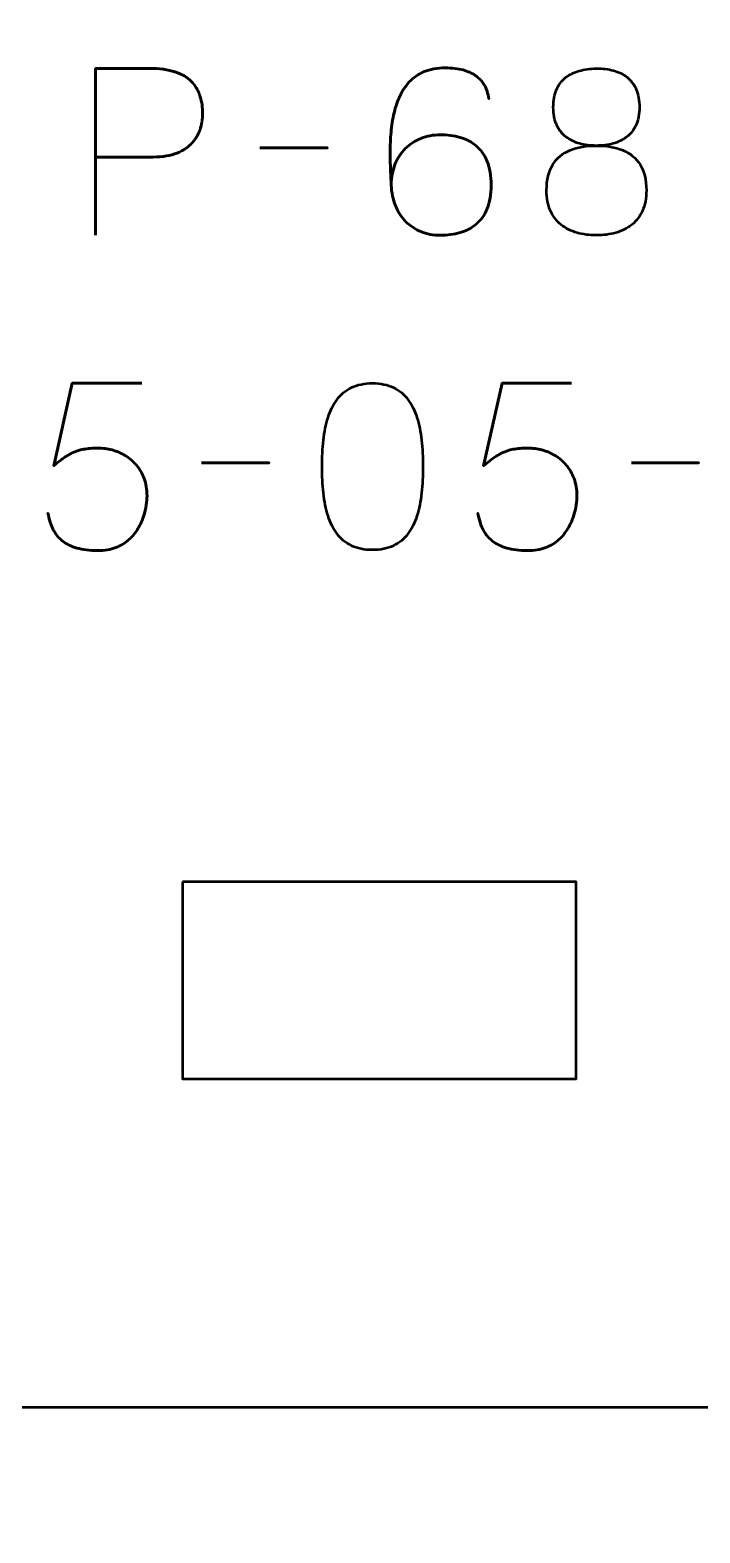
# Model space of a CAD drawing. Header units: centimetres. Extents: x -21 to 0, y -29.7 to 0.
# Drawn here: x -9.026 to -8.005, y -20.316 to -18.027 of the extents above; entities that cross this region are included whole.
import ezdxf

# ---------------------------------------------------------------- set-up
doc = ezdxf.new("R2010")
doc.units = ezdxf.units.CM
doc.header["$MEASUREMENT"] = 0
doc.layers.add('Layer 1', color=7, linetype='Continuous')

msp = doc.modelspace()

# ---------------------------------------------------------------- linework, layer by layer
at = {"layer": 'Layer 1', "color": 3, "lineweight": 53}
msp.add_ellipse((-5.49369, -15.47442), major_axis=(0, 3.25), ratio=1, dxfattribs=at)
at = {"layer": 'Layer 1', "color": 1, "lineweight": 53}
msp.add_open_spline([(-21.00003, -29.19995), (-21.00003, -29.19995), (-21.00003, -1.69992), (-21.00003, -1.69992), (-21.00003, -1.69992), (-21.00003, -1.61709), (-20.93286, -1.54992), (-20.85003, -1.54992), (-20.85003, -1.54992), (-20.7672, -1.54992), (-20.70003, -1.48275), (-20.70003, -1.39992), (-20.70003, -1.39992), (-20.70003, -1.31709), (-20.7672, -1.24992), (-20.85003, -1.24992), (-20.85003, -1.24992), (-20.93286, -1.24992), (-21.00003, -1.18275), (-21.00003, -1.09992), (-21.00003, -1.09992), (-21.00003, -1.09992), (-21.00003, -0.49992), (-21.00003, -0.49992), (-21.00003, -0.49992), (-21.00003, -0.22295), (-20.77694, 0.00004), (-20.49994, 0.00004), (-20.49994, 0.00004), (-20.49994, 0.00004), (-0.50008, 0.00004), (-0.50008, 0.00004), (-0.50008, 0.00004), (-0.22294, 0.00004), (0.00002, -0.22295), (0.00002, -0.49992), (0.00002, -0.49992), (0.00002, -0.49992), (0.00002, -29.19995), (0.00002, -29.19995), (0.00002, -29.19995), (0.00002, -29.47695), (-0.22294, -29.70004), (-0.50008, -29.70004), (-0.50008, -29.70004), (-0.50008, -29.70004), (-20.49994, -29.70004), (-20.49994, -29.70004), (-20.49994, -29.70004), (-20.77694, -29.70004), (-21.00003, -29.47695), (-21.00003, -29.19995)], degree=3, knots=[0, 0, 0, 0, 0.0769231, 0.0769231, 0.0769231, 0.0769231, 0.1538462, 0.1538462, 0.1538462, 0.1538462, 0.2307692, 0.2307692, 0.2307692, 0.2307692, 0.3076923, 0.3076923, 0.3076923, 0.3076923, 0.3846154, 0.3846154, 0.3846154, 0.3846154, 0.4615385, 0.4615385, 0.4615385, 0.4615385, 0.5384615, 0.5384615, 0.5384615, 0.5384615, 0.6153846, 0.6153846, 0.6153846, 0.6153846, 0.6923077, 0.6923077, 0.6923077, 0.6923077, 0.7692308, 0.7692308, 0.7692308, 0.7692308, 0.8461538, 0.8461538, 0.8461538, 0.8461538, 0.9230769, 0.9230769, 0.9230769, 0.9230769, 1, 1, 1, 1], dxfattribs=at)
at = {"layer": 'Layer 1', "color": 3, "lineweight": 53}
msp.add_open_spline([(-9.64363, -10.82436), (-9.64363, -10.82436), (-1.34373, -10.82436), (-1.34373, -10.82436), (-1.34373, -10.82436), (-1.06673, -10.82436), (-0.84363, -11.04746), (-0.84363, -11.32446), (-0.84363, -11.32446), (-0.84363, -11.32446), (-0.84363, -19.62436), (-0.84363, -19.62436), (-0.84363, -19.62436), (-0.84363, -19.90136), (-1.06673, -20.12446), (-1.34373, -20.12446), (-1.34373, -20.12446), (-1.34373, -20.12446), (-9.64363, -20.12446), (-9.64363, -20.12446), (-9.64363, -20.12446), (-9.92063, -20.12446), (-10.14373, -19.90136), (-10.14373, -19.62436), (-10.14373, -19.62436), (-10.14373, -19.62436), (-10.14373, -11.32446), (-10.14373, -11.32446), (-10.14373, -11.32446), (-10.14373, -11.04746), (-9.92063, -10.82436), (-9.64363, -10.82436)], degree=3, knots=[0, 0, 0, 0, 0.125, 0.125, 0.125, 0.125, 0.25, 0.25, 0.25, 0.25, 0.375, 0.375, 0.375, 0.375, 0.5, 0.5, 0.5, 0.5, 0.625, 0.625, 0.625, 0.625, 0.75, 0.75, 0.75, 0.75, 0.875, 0.875, 0.875, 0.875, 1, 1, 1, 1], dxfattribs=at)
at = {"layer": 'Layer 1', "color": 5, "lineweight": 53}
for points, knots in [([(-8.92585, -18.33918), (-8.92585, -18.33918), (-8.92585, -18.08483), (-8.92585, -18.08483), (-8.92585, -18.08483), (-8.92585, -18.08483), (-8.84471, -18.08483), (-8.84471, -18.08483), (-8.84471, -18.08483), (-8.82848, -18.08488), (-8.81514, -18.08671), (-8.80461, -18.09023), (-8.80461, -18.09023), (-8.79414, -18.0937), (-8.78591, -18.09853), (-8.77997, -18.10464), (-8.77997, -18.10464), (-8.77404, -18.1107), (-8.7698, -18.11763), (-8.76722, -18.12545), (-8.76722, -18.12545), (-8.76469, -18.13327), (-8.76322, -18.14145), (-8.76287, -18.15009), (-8.76287, -18.15009), (-8.76245, -18.15873), (-8.76345, -18.1672), (-8.7658, -18.17543), (-8.7658, -18.17543), (-8.76822, -18.18366), (-8.77227, -18.19113), (-8.77809, -18.19783), (-8.77809, -18.19783), (-8.78386, -18.20454), (-8.79168, -18.20989), (-8.80149, -18.21383), (-8.80149, -18.21383), (-8.81131, -18.21782), (-8.82348, -18.21982), (-8.83801, -18.21994), (-8.83801, -18.21994), (-8.83801, -18.21994), (-8.92585, -18.21994), (-8.92585, -18.21994), (-8.92585, -18.21994), (-8.92585, -18.21994), (-8.83801, -18.21994), (-8.83801, -18.21994), (-8.83801, -18.21994), (-8.82378, -18.21982), (-8.81173, -18.21782), (-8.80196, -18.21383), (-8.80196, -18.21383), (-8.79215, -18.20989), (-8.78433, -18.20454), (-8.77845, -18.19783), (-8.77845, -18.19783), (-8.77263, -18.19113), (-8.76845, -18.18366), (-8.76598, -18.17543), (-8.76598, -18.17543), (-8.76351, -18.1672), (-8.76245, -18.15873), (-8.76287, -18.15009), (-8.76287, -18.15009), (-8.76322, -18.14145), (-8.76469, -18.13327), (-8.76733, -18.12545), (-8.76733, -18.12545), (-8.76992, -18.11763), (-8.77427, -18.1107), (-8.78021, -18.10464), (-8.78021, -18.10464), (-8.78621, -18.09853), (-8.79444, -18.0937), (-8.8049, -18.09023), (-8.8049, -18.09023), (-8.81543, -18.08671), (-8.82866, -18.08488), (-8.84471, -18.08483), (-8.84471, -18.08483), (-8.84471, -18.08483), (-8.92585, -18.08483), (-8.92585, -18.08483), (-8.92585, -18.08483), (-8.92585, -18.08483), (-8.92585, -18.33918), (-8.92585, -18.33918)], [0, 0, 0, 0, 0.0454545, 0.0454545, 0.0454545, 0.0454545, 0.0909091, 0.0909091, 0.0909091, 0.0909091, 0.1363636, 0.1363636, 0.1363636, 0.1363636, 0.1818182, 0.1818182, 0.1818182, 0.1818182, 0.2272727, 0.2272727, 0.2272727, 0.2272727, 0.2727273, 0.2727273, 0.2727273, 0.2727273, 0.3181818, 0.3181818, 0.3181818, 0.3181818, 0.3636364, 0.3636364, 0.3636364, 0.3636364, 0.4090909, 0.4090909, 0.4090909, 0.4090909, 0.4545455, 0.4545455, 0.4545455, 0.4545455, 0.5, 0.5, 0.5, 0.5, 0.5454545, 0.5454545, 0.5454545, 0.5454545, 0.5909091, 0.5909091, 0.5909091, 0.5909091, 0.6363636, 0.6363636, 0.6363636, 0.6363636, 0.6818182, 0.6818182, 0.6818182, 0.6818182, 0.7272727, 0.7272727, 0.7272727, 0.7272727, 0.7727273, 0.7727273, 0.7727273, 0.7727273, 0.8181818, 0.8181818, 0.8181818, 0.8181818, 0.8636364, 0.8636364, 0.8636364, 0.8636364, 0.9090909, 0.9090909, 0.9090909, 0.9090909, 0.9545455, 0.9545455, 0.9545455, 0.9545455, 1, 1, 1, 1]), ([(-8.47535, -18.26263), (-8.47529, -18.2511), (-8.47341, -18.2407), (-8.46965, -18.23129), (-8.46965, -18.23129), (-8.46594, -18.22194), (-8.46071, -18.21388), (-8.45395, -18.20712), (-8.45395, -18.20712), (-8.44724, -18.20042), (-8.43931, -18.19525), (-8.43025, -18.1916), (-8.43025, -18.1916), (-8.4212, -18.18795), (-8.41126, -18.18613), (-8.40056, -18.18607), (-8.40056, -18.18607), (-8.3898, -18.18601), (-8.37975, -18.18737), (-8.3704, -18.19007), (-8.3704, -18.19007), (-8.36105, -18.19272), (-8.35288, -18.19707), (-8.34576, -18.20307), (-8.34576, -18.20307), (-8.33865, -18.209), (-8.33306, -18.21688), (-8.32906, -18.2267), (-8.32906, -18.2267), (-8.32506, -18.23652), (-8.32301, -18.24846), (-8.32295, -18.26263), (-8.32295, -18.26263), (-8.32301, -18.2768), (-8.32506, -18.28873), (-8.32906, -18.29855), (-8.32906, -18.29855), (-8.33306, -18.30837), (-8.33865, -18.31625), (-8.34576, -18.32219), (-8.34576, -18.32219), (-8.35288, -18.32819), (-8.36105, -18.33254), (-8.3704, -18.33518), (-8.3704, -18.33518), (-8.37975, -18.33789), (-8.3898, -18.33924), (-8.40056, -18.33918), (-8.40056, -18.33918), (-8.41126, -18.33912), (-8.42108, -18.3373), (-8.43008, -18.33365), (-8.43008, -18.33365), (-8.43901, -18.33001), (-8.44677, -18.32483), (-8.45342, -18.31807), (-8.45342, -18.31807), (-8.46006, -18.31137), (-8.46529, -18.30331), (-8.46906, -18.29391), (-8.46906, -18.29391), (-8.47288, -18.28456), (-8.47494, -18.27415), (-8.47535, -18.26263), (-8.47535, -18.26263), (-8.47558, -18.25681), (-8.47588, -18.24987), (-8.47629, -18.24181), (-8.47629, -18.24181), (-8.4767, -18.2337), (-8.47694, -18.22488), (-8.477, -18.21541), (-8.477, -18.21541), (-8.47705, -18.20589), (-8.47676, -18.19607), (-8.476, -18.18601), (-8.476, -18.18601), (-8.47529, -18.1759), (-8.47388, -18.16597), (-8.47182, -18.15615), (-8.47182, -18.15615), (-8.46976, -18.14639), (-8.46682, -18.13715), (-8.46294, -18.12851), (-8.46294, -18.12851), (-8.45906, -18.11987), (-8.45406, -18.11222), (-8.44789, -18.10558), (-8.44789, -18.10558), (-8.44166, -18.09894), (-8.43407, -18.0937), (-8.42508, -18.08988), (-8.42508, -18.08988), (-8.41608, -18.08612), (-8.40544, -18.08418), (-8.39315, -18.08412), (-8.39315, -18.08412), (-8.38245, -18.08418), (-8.3734, -18.08524), (-8.36587, -18.0873), (-8.36587, -18.0873), (-8.35834, -18.08935), (-8.35217, -18.09212), (-8.34723, -18.09553), (-8.34723, -18.09553), (-8.34235, -18.099), (-8.33847, -18.10276), (-8.33565, -18.10693), (-8.33565, -18.10693), (-8.33283, -18.11105), (-8.33071, -18.11522), (-8.32942, -18.1194), (-8.32942, -18.1194), (-8.32806, -18.12357), (-8.32718, -18.12745), (-8.32683, -18.13104), (-8.32683, -18.13104), (-8.32718, -18.12745), (-8.32806, -18.12357), (-8.32942, -18.1194), (-8.32942, -18.1194), (-8.33071, -18.11522), (-8.33283, -18.11105), (-8.33565, -18.10693), (-8.33565, -18.10693), (-8.33847, -18.10276), (-8.34235, -18.099), (-8.34723, -18.09553), (-8.34723, -18.09553), (-8.35217, -18.09212), (-8.35834, -18.08935), (-8.36587, -18.0873), (-8.36587, -18.0873), (-8.3734, -18.08524), (-8.38245, -18.08418), (-8.39315, -18.08412), (-8.39315, -18.08412), (-8.40544, -18.08418), (-8.41608, -18.08612), (-8.42508, -18.08988), (-8.42508, -18.08988), (-8.43407, -18.0937), (-8.44166, -18.09894), (-8.44789, -18.10558), (-8.44789, -18.10558), (-8.45406, -18.11222), (-8.45906, -18.11987), (-8.46294, -18.12851), (-8.46294, -18.12851), (-8.46682, -18.13715), (-8.46976, -18.14639), (-8.47182, -18.15615), (-8.47182, -18.15615), (-8.47388, -18.16597), (-8.47529, -18.1759), (-8.476, -18.18601), (-8.476, -18.18601), (-8.47676, -18.19607), (-8.47705, -18.20589), (-8.477, -18.21541), (-8.477, -18.21541), (-8.47694, -18.22488), (-8.4767, -18.2337), (-8.47629, -18.24181), (-8.47629, -18.24181), (-8.47588, -18.24987), (-8.47558, -18.25681), (-8.47535, -18.26263), (-8.47535, -18.26263), (-8.47494, -18.27415), (-8.47288, -18.28456), (-8.46906, -18.29391), (-8.46906, -18.29391), (-8.46529, -18.30331), (-8.46006, -18.31137), (-8.45342, -18.31807), (-8.45342, -18.31807), (-8.44677, -18.32483), (-8.43901, -18.33001), (-8.43008, -18.33365), (-8.43008, -18.33365), (-8.42108, -18.3373), (-8.41126, -18.33912), (-8.40056, -18.33918), (-8.40056, -18.33918), (-8.3898, -18.33924), (-8.37975, -18.33789), (-8.3704, -18.33518), (-8.3704, -18.33518), (-8.36105, -18.33254), (-8.35288, -18.32819), (-8.34576, -18.32219), (-8.34576, -18.32219), (-8.33865, -18.31625), (-8.33306, -18.30837), (-8.32906, -18.29855), (-8.32906, -18.29855), (-8.32506, -18.28873), (-8.32301, -18.2768), (-8.32295, -18.26263), (-8.32295, -18.26263), (-8.32301, -18.24846), (-8.32506, -18.23652), (-8.32906, -18.2267), (-8.32906, -18.2267), (-8.33306, -18.21688), (-8.33865, -18.209), (-8.34576, -18.20307), (-8.34576, -18.20307), (-8.35288, -18.19707), (-8.36105, -18.19272), (-8.3704, -18.19007), (-8.3704, -18.19007), (-8.37975, -18.18737), (-8.3898, -18.18601), (-8.40056, -18.18607), (-8.40056, -18.18607), (-8.41126, -18.18613), (-8.4212, -18.18795), (-8.43025, -18.1916), (-8.43025, -18.1916), (-8.43931, -18.19525), (-8.44724, -18.20042), (-8.45395, -18.20712), (-8.45395, -18.20712), (-8.46071, -18.21388), (-8.46594, -18.22194), (-8.46965, -18.23129), (-8.46965, -18.23129), (-8.47341, -18.2407), (-8.47529, -18.2511), (-8.47535, -18.26263)], [0, 0, 0, 0, 0.0172414, 0.0172414, 0.0172414, 0.0172414, 0.0344828, 0.0344828, 0.0344828, 0.0344828, 0.0517241, 0.0517241, 0.0517241, 0.0517241, 0.0689655, 0.0689655, 0.0689655, 0.0689655, 0.0862069, 0.0862069, 0.0862069, 0.0862069, 0.1034483, 0.1034483, 0.1034483, 0.1034483, 0.1206897, 0.1206897, 0.1206897, 0.1206897, 0.137931, 0.137931, 0.137931, 0.137931, 0.1551724, 0.1551724, 0.1551724, 0.1551724, 0.1724138, 0.1724138, 0.1724138, 0.1724138, 0.1896552, 0.1896552, 0.1896552, 0.1896552, 0.2068966, 0.2068966, 0.2068966, 0.2068966, 0.2241379, 0.2241379, 0.2241379, 0.2241379, 0.2413793, 0.2413793, 0.2413793, 0.2413793, 0.2586207, 0.2586207, 0.2586207, 0.2586207, 0.2758621, 0.2758621, 0.2758621, 0.2758621, 0.2931034, 0.2931034, 0.2931034, 0.2931034, 0.3103448, 0.3103448, 0.3103448, 0.3103448, 0.3275862, 0.3275862, 0.3275862, 0.3275862, 0.3448276, 0.3448276, 0.3448276, 0.3448276, 0.362069, 0.362069, 0.362069, 0.362069, 0.3793103, 0.3793103, 0.3793103, 0.3793103, 0.3965517, 0.3965517, 0.3965517, 0.3965517, 0.4137931, 0.4137931, 0.4137931, 0.4137931, 0.4310345, 0.4310345, 0.4310345, 0.4310345, 0.4482759, 0.4482759, 0.4482759, 0.4482759, 0.4655172, 0.4655172, 0.4655172, 0.4655172, 0.4827586, 0.4827586, 0.4827586, 0.4827586, 0.5, 0.5, 0.5, 0.5, 0.5172414, 0.5172414, 0.5172414, 0.5172414, 0.5344828, 0.5344828, 0.5344828, 0.5344828, 0.5517241, 0.5517241, 0.5517241, 0.5517241, 0.5689655, 0.5689655, 0.5689655, 0.5689655, 0.5862069, 0.5862069, 0.5862069, 0.5862069, 0.6034483, 0.6034483, 0.6034483, 0.6034483, 0.6206897, 0.6206897, 0.6206897, 0.6206897, 0.637931, 0.637931, 0.637931, 0.637931, 0.6551724, 0.6551724, 0.6551724, 0.6551724, 0.6724138, 0.6724138, 0.6724138, 0.6724138, 0.6896552, 0.6896552, 0.6896552, 0.6896552, 0.7068966, 0.7068966, 0.7068966, 0.7068966, 0.7241379, 0.7241379, 0.7241379, 0.7241379, 0.7413793, 0.7413793, 0.7413793, 0.7413793, 0.7586207, 0.7586207, 0.7586207, 0.7586207, 0.7758621, 0.7758621, 0.7758621, 0.7758621, 0.7931034, 0.7931034, 0.7931034, 0.7931034, 0.8103448, 0.8103448, 0.8103448, 0.8103448, 0.8275862, 0.8275862, 0.8275862, 0.8275862, 0.8448276, 0.8448276, 0.8448276, 0.8448276, 0.862069, 0.862069, 0.862069, 0.862069, 0.8793103, 0.8793103, 0.8793103, 0.8793103, 0.8965517, 0.8965517, 0.8965517, 0.8965517, 0.9137931, 0.9137931, 0.9137931, 0.9137931, 0.9310345, 0.9310345, 0.9310345, 0.9310345, 0.9482759, 0.9482759, 0.9482759, 0.9482759, 0.9655172, 0.9655172, 0.9655172, 0.9655172, 0.9827586, 0.9827586, 0.9827586, 0.9827586, 1, 1, 1, 1]), ([(-8.16278, -18.20265), (-8.15373, -18.20265), (-8.14526, -18.2016), (-8.13732, -18.19948), (-8.13732, -18.19948), (-8.12944, -18.1973), (-8.12251, -18.19389), (-8.11645, -18.18925), (-8.11645, -18.18925), (-8.11045, -18.1846), (-8.10575, -18.17855), (-8.10234, -18.17108), (-8.10234, -18.17108), (-8.09893, -18.16367), (-8.09722, -18.15468), (-8.09716, -18.14409), (-8.09716, -18.14409), (-8.09722, -18.13351), (-8.09887, -18.12445), (-8.1021, -18.11693), (-8.1021, -18.11693), (-8.10534, -18.1094), (-8.10992, -18.10323), (-8.1158, -18.09847), (-8.1158, -18.09847), (-8.12168, -18.09376), (-8.12862, -18.09029), (-8.13662, -18.08812), (-8.13662, -18.08812), (-8.14456, -18.08594), (-8.15332, -18.085), (-8.16278, -18.08518), (-8.16278, -18.08518), (-8.17225, -18.0853), (-8.18101, -18.08653), (-8.18895, -18.08871), (-8.18895, -18.08871), (-8.19694, -18.09094), (-8.20388, -18.09435), (-8.20976, -18.099), (-8.20976, -18.099), (-8.21564, -18.10364), (-8.22023, -18.1097), (-8.22346, -18.1171), (-8.22346, -18.1171), (-8.22669, -18.12457), (-8.22834, -18.13351), (-8.2284, -18.14409), (-8.2284, -18.14409), (-8.22834, -18.15468), (-8.22664, -18.16367), (-8.22323, -18.17108), (-8.22323, -18.17108), (-8.21981, -18.17855), (-8.21511, -18.1846), (-8.20906, -18.18925), (-8.20906, -18.18925), (-8.20306, -18.19389), (-8.19612, -18.1973), (-8.18824, -18.19948), (-8.18824, -18.19948), (-8.1803, -18.2016), (-8.17184, -18.20265), (-8.16278, -18.20265)], [0, 0, 0, 0, 0.0625, 0.0625, 0.0625, 0.0625, 0.125, 0.125, 0.125, 0.125, 0.1875, 0.1875, 0.1875, 0.1875, 0.25, 0.25, 0.25, 0.25, 0.3125, 0.3125, 0.3125, 0.3125, 0.375, 0.375, 0.375, 0.375, 0.4375, 0.4375, 0.4375, 0.4375, 0.5, 0.5, 0.5, 0.5, 0.5625, 0.5625, 0.5625, 0.5625, 0.625, 0.625, 0.625, 0.625, 0.6875, 0.6875, 0.6875, 0.6875, 0.75, 0.75, 0.75, 0.75, 0.8125, 0.8125, 0.8125, 0.8125, 0.875, 0.875, 0.875, 0.875, 0.9375, 0.9375, 0.9375, 0.9375, 1, 1, 1, 1]), ([(-8.16278, -18.20265), (-8.15373, -18.20265), (-8.14526, -18.2016), (-8.13732, -18.19948), (-8.13732, -18.19948), (-8.12944, -18.1973), (-8.12251, -18.19389), (-8.11645, -18.18925), (-8.11645, -18.18925), (-8.11045, -18.1846), (-8.10575, -18.17855), (-8.10234, -18.17108), (-8.10234, -18.17108), (-8.09893, -18.16367), (-8.09722, -18.15468), (-8.09716, -18.14409), (-8.09716, -18.14409), (-8.09722, -18.13351), (-8.09887, -18.12445), (-8.1021, -18.11693), (-8.1021, -18.11693), (-8.10534, -18.1094), (-8.10992, -18.10323), (-8.1158, -18.09847), (-8.1158, -18.09847), (-8.12168, -18.09376), (-8.12862, -18.09029), (-8.13662, -18.08812), (-8.13662, -18.08812), (-8.14456, -18.08594), (-8.15332, -18.085), (-8.16278, -18.08518), (-8.16278, -18.08518), (-8.17225, -18.0853), (-8.18101, -18.08653), (-8.18895, -18.08871), (-8.18895, -18.08871), (-8.19694, -18.09094), (-8.20388, -18.09435), (-8.20976, -18.099), (-8.20976, -18.099), (-8.21564, -18.10364), (-8.22023, -18.1097), (-8.22346, -18.1171), (-8.22346, -18.1171), (-8.22669, -18.12457), (-8.22834, -18.13351), (-8.2284, -18.14409), (-8.2284, -18.14409), (-8.22834, -18.15468), (-8.22664, -18.16367), (-8.22323, -18.17108), (-8.22323, -18.17108), (-8.21981, -18.17855), (-8.21511, -18.1846), (-8.20906, -18.18925), (-8.20906, -18.18925), (-8.20306, -18.19389), (-8.19612, -18.1973), (-8.18824, -18.19948), (-8.18824, -18.19948), (-8.1803, -18.2016), (-8.17184, -18.20265), (-8.16278, -18.20265)], [0, 0, 0, 0, 0.0625, 0.0625, 0.0625, 0.0625, 0.125, 0.125, 0.125, 0.125, 0.1875, 0.1875, 0.1875, 0.1875, 0.25, 0.25, 0.25, 0.25, 0.3125, 0.3125, 0.3125, 0.3125, 0.375, 0.375, 0.375, 0.375, 0.4375, 0.4375, 0.4375, 0.4375, 0.5, 0.5, 0.5, 0.5, 0.5625, 0.5625, 0.5625, 0.5625, 0.625, 0.625, 0.625, 0.625, 0.6875, 0.6875, 0.6875, 0.6875, 0.75, 0.75, 0.75, 0.75, 0.8125, 0.8125, 0.8125, 0.8125, 0.875, 0.875, 0.875, 0.875, 0.9375, 0.9375, 0.9375, 0.9375, 1, 1, 1, 1]), ([(-8.16278, -18.33918), (-8.1522, -18.33918), (-8.14232, -18.33795), (-8.13315, -18.33536), (-8.13315, -18.33536), (-8.12398, -18.33277), (-8.11592, -18.32871), (-8.10892, -18.32319), (-8.10892, -18.32319), (-8.10199, -18.31772), (-8.09652, -18.31066), (-8.09258, -18.30196), (-8.09258, -18.30196), (-8.08864, -18.29332), (-8.08664, -18.28291), (-8.08658, -18.27074), (-8.08658, -18.27074), (-8.0867, -18.25457), (-8.08987, -18.24146), (-8.09617, -18.23146), (-8.09617, -18.23146), (-8.10246, -18.22141), (-8.11128, -18.21412), (-8.12262, -18.20947), (-8.12262, -18.20947), (-8.13403, -18.20489), (-8.14738, -18.2026), (-8.16278, -18.20265), (-8.16278, -18.20265), (-8.17813, -18.2026), (-8.19153, -18.20489), (-8.20282, -18.20947), (-8.20282, -18.20947), (-8.21417, -18.21412), (-8.22293, -18.22141), (-8.22916, -18.23146), (-8.22916, -18.23146), (-8.2354, -18.24146), (-8.23857, -18.25457), (-8.23863, -18.27074), (-8.23863, -18.27074), (-8.23857, -18.28291), (-8.23657, -18.29332), (-8.23263, -18.30196), (-8.23263, -18.30196), (-8.22869, -18.31066), (-8.22328, -18.31772), (-8.21629, -18.32319), (-8.21629, -18.32319), (-8.20935, -18.32871), (-8.20135, -18.33277), (-8.19218, -18.33536), (-8.19218, -18.33536), (-8.18307, -18.33795), (-8.17325, -18.33918), (-8.16278, -18.33918)], [0, 0, 0, 0, 0.0714286, 0.0714286, 0.0714286, 0.0714286, 0.1428571, 0.1428571, 0.1428571, 0.1428571, 0.2142857, 0.2142857, 0.2142857, 0.2142857, 0.2857143, 0.2857143, 0.2857143, 0.2857143, 0.3571429, 0.3571429, 0.3571429, 0.3571429, 0.4285714, 0.4285714, 0.4285714, 0.4285714, 0.5, 0.5, 0.5, 0.5, 0.5714286, 0.5714286, 0.5714286, 0.5714286, 0.6428571, 0.6428571, 0.6428571, 0.6428571, 0.7142857, 0.7142857, 0.7142857, 0.7142857, 0.7857143, 0.7857143, 0.7857143, 0.7857143, 0.8571429, 0.8571429, 0.8571429, 0.8571429, 0.9285714, 0.9285714, 0.9285714, 0.9285714, 1, 1, 1, 1]), ([(-8.16278, -18.33918), (-8.1522, -18.33918), (-8.14232, -18.33795), (-8.13315, -18.33536), (-8.13315, -18.33536), (-8.12398, -18.33277), (-8.11592, -18.32871), (-8.10892, -18.32319), (-8.10892, -18.32319), (-8.10199, -18.31772), (-8.09652, -18.31066), (-8.09258, -18.30196), (-8.09258, -18.30196), (-8.08864, -18.29332), (-8.08664, -18.28291), (-8.08658, -18.27074), (-8.08658, -18.27074), (-8.0867, -18.25457), (-8.08987, -18.24146), (-8.09617, -18.23146), (-8.09617, -18.23146), (-8.10246, -18.22141), (-8.11128, -18.21412), (-8.12262, -18.20947), (-8.12262, -18.20947), (-8.13403, -18.20489), (-8.14738, -18.2026), (-8.16278, -18.20265), (-8.16278, -18.20265), (-8.17813, -18.2026), (-8.19153, -18.20489), (-8.20282, -18.20947), (-8.20282, -18.20947), (-8.21417, -18.21412), (-8.22293, -18.22141), (-8.22916, -18.23146), (-8.22916, -18.23146), (-8.2354, -18.24146), (-8.23857, -18.25457), (-8.23863, -18.27074), (-8.23863, -18.27074), (-8.23857, -18.28291), (-8.23657, -18.29332), (-8.23263, -18.30196), (-8.23263, -18.30196), (-8.22869, -18.31066), (-8.22328, -18.31772), (-8.21629, -18.32319), (-8.21629, -18.32319), (-8.20935, -18.32871), (-8.20135, -18.33277), (-8.19218, -18.33536), (-8.19218, -18.33536), (-8.18307, -18.33795), (-8.17325, -18.33918), (-8.16278, -18.33918)], [0, 0, 0, 0, 0.0714286, 0.0714286, 0.0714286, 0.0714286, 0.1428571, 0.1428571, 0.1428571, 0.1428571, 0.2142857, 0.2142857, 0.2142857, 0.2142857, 0.2857143, 0.2857143, 0.2857143, 0.2857143, 0.3571429, 0.3571429, 0.3571429, 0.3571429, 0.4285714, 0.4285714, 0.4285714, 0.4285714, 0.5, 0.5, 0.5, 0.5, 0.5714286, 0.5714286, 0.5714286, 0.5714286, 0.6428571, 0.6428571, 0.6428571, 0.6428571, 0.7142857, 0.7142857, 0.7142857, 0.7142857, 0.7857143, 0.7857143, 0.7857143, 0.7857143, 0.8571429, 0.8571429, 0.8571429, 0.8571429, 0.9285714, 0.9285714, 0.9285714, 0.9285714, 1, 1, 1, 1]), ([(-8.67538, -18.20618), (-8.67538, -18.20618), (-8.57272, -18.20618), (-8.57272, -18.20618), (-8.57272, -18.20618), (-8.57272, -18.20618), (-8.67538, -18.20618), (-8.67538, -18.20618)], [0, 0, 0, 0, 0.5, 0.5, 0.5, 0.5, 1, 1, 1, 1]), ([(-8.85565, -18.56425), (-8.85565, -18.56425), (-8.96149, -18.56425), (-8.96149, -18.56425), (-8.96149, -18.56425), (-8.96149, -18.56425), (-8.98971, -18.69054), (-8.98971, -18.69054), (-8.98971, -18.69054), (-8.98477, -18.68631), (-8.98007, -18.68249), (-8.97554, -18.67913), (-8.97554, -18.67913), (-8.97107, -18.67578), (-8.96637, -18.67296), (-8.96137, -18.67061), (-8.96137, -18.67061), (-8.95643, -18.66826), (-8.95079, -18.66649), (-8.94444, -18.66526), (-8.94444, -18.66526), (-8.93815, -18.66402), (-8.93062, -18.66338), (-8.92198, -18.66338), (-8.92198, -18.66338), (-8.91492, -18.66338), (-8.90787, -18.66432), (-8.90081, -18.66626), (-8.90081, -18.66626), (-8.89375, -18.66814), (-8.88705, -18.67102), (-8.8807, -18.67484), (-8.8807, -18.67484), (-8.87429, -18.67872), (-8.86865, -18.68354), (-8.86371, -18.68936), (-8.86371, -18.68936), (-8.85871, -18.69519), (-8.85477, -18.70201), (-8.85195, -18.70983), (-8.85195, -18.70983), (-8.84907, -18.71765), (-8.8476, -18.72652), (-8.84754, -18.7364), (-8.84754, -18.7364), (-8.84748, -18.74005), (-8.84789, -18.74463), (-8.84872, -18.75004), (-8.84872, -18.75004), (-8.84948, -18.75545), (-8.85089, -18.76133), (-8.85289, -18.76756), (-8.85289, -18.76756), (-8.85489, -18.7738), (-8.85771, -18.77997), (-8.8613, -18.78609), (-8.8613, -18.78609), (-8.86488, -18.7922), (-8.86947, -18.79779), (-8.875, -18.80284), (-8.875, -18.80284), (-8.88052, -18.8079), (-8.88723, -18.81196), (-8.89505, -18.81501), (-8.89505, -18.81501), (-8.90293, -18.81801), (-8.91216, -18.8196), (-8.92268, -18.81966), (-8.92268, -18.81966), (-8.93526, -18.8196), (-8.94585, -18.81825), (-8.95443, -18.81572), (-8.95443, -18.81572), (-8.96302, -18.81313), (-8.97001, -18.80978), (-8.97542, -18.80555), (-8.97542, -18.80555), (-8.98089, -18.80131), (-8.98512, -18.79667), (-8.98818, -18.79161), (-8.98818, -18.79161), (-8.99124, -18.78656), (-8.99353, -18.7815), (-8.99506, -18.77644), (-8.99506, -18.77644), (-8.99659, -18.77139), (-8.99777, -18.76674), (-8.99853, -18.76251), (-8.99853, -18.76251), (-8.99777, -18.76674), (-8.99659, -18.77139), (-8.99506, -18.77644), (-8.99506, -18.77644), (-8.99353, -18.7815), (-8.99124, -18.78656), (-8.98818, -18.79161), (-8.98818, -18.79161), (-8.98512, -18.79667), (-8.98089, -18.80131), (-8.97542, -18.80555), (-8.97542, -18.80555), (-8.97001, -18.80978), (-8.96302, -18.81313), (-8.95443, -18.81572), (-8.95443, -18.81572), (-8.94585, -18.81825), (-8.93526, -18.8196), (-8.92268, -18.81966), (-8.92268, -18.81966), (-8.91216, -18.8196), (-8.90293, -18.81801), (-8.89505, -18.81501), (-8.89505, -18.81501), (-8.88723, -18.81196), (-8.88052, -18.8079), (-8.875, -18.80284), (-8.875, -18.80284), (-8.86947, -18.79779), (-8.86488, -18.7922), (-8.8613, -18.78609), (-8.8613, -18.78609), (-8.85771, -18.77997), (-8.85489, -18.7738), (-8.85289, -18.76756), (-8.85289, -18.76756), (-8.85089, -18.76133), (-8.84948, -18.75545), (-8.84872, -18.75004), (-8.84872, -18.75004), (-8.84789, -18.74463), (-8.84748, -18.74005), (-8.84754, -18.7364), (-8.84754, -18.7364), (-8.8476, -18.72652), (-8.84907, -18.71765), (-8.85195, -18.70983), (-8.85195, -18.70983), (-8.85477, -18.70201), (-8.85871, -18.69519), (-8.86371, -18.68936), (-8.86371, -18.68936), (-8.86865, -18.68354), (-8.87429, -18.67872), (-8.8807, -18.67484), (-8.8807, -18.67484), (-8.88705, -18.67102), (-8.89375, -18.66814), (-8.90081, -18.66626), (-8.90081, -18.66626), (-8.90787, -18.66432), (-8.91492, -18.66338), (-8.92198, -18.66338), (-8.92198, -18.66338), (-8.93062, -18.66338), (-8.93815, -18.66402), (-8.94444, -18.66526), (-8.94444, -18.66526), (-8.95079, -18.66649), (-8.95643, -18.66826), (-8.96137, -18.67061), (-8.96137, -18.67061), (-8.96637, -18.67296), (-8.97107, -18.67578), (-8.97554, -18.67913), (-8.97554, -18.67913), (-8.98007, -18.68249), (-8.98477, -18.68631), (-8.98971, -18.69054), (-8.98971, -18.69054), (-8.98971, -18.69054), (-8.96149, -18.56425), (-8.96149, -18.56425), (-8.96149, -18.56425), (-8.96149, -18.56425), (-8.85565, -18.56425), (-8.85565, -18.56425)], [0, 0, 0, 0, 0.0227273, 0.0227273, 0.0227273, 0.0227273, 0.0454545, 0.0454545, 0.0454545, 0.0454545, 0.0681818, 0.0681818, 0.0681818, 0.0681818, 0.0909091, 0.0909091, 0.0909091, 0.0909091, 0.1136364, 0.1136364, 0.1136364, 0.1136364, 0.1363636, 0.1363636, 0.1363636, 0.1363636, 0.1590909, 0.1590909, 0.1590909, 0.1590909, 0.1818182, 0.1818182, 0.1818182, 0.1818182, 0.2045455, 0.2045455, 0.2045455, 0.2045455, 0.2272727, 0.2272727, 0.2272727, 0.2272727, 0.25, 0.25, 0.25, 0.25, 0.2727273, 0.2727273, 0.2727273, 0.2727273, 0.2954545, 0.2954545, 0.2954545, 0.2954545, 0.3181818, 0.3181818, 0.3181818, 0.3181818, 0.3409091, 0.3409091, 0.3409091, 0.3409091, 0.3636364, 0.3636364, 0.3636364, 0.3636364, 0.3863636, 0.3863636, 0.3863636, 0.3863636, 0.4090909, 0.4090909, 0.4090909, 0.4090909, 0.4318182, 0.4318182, 0.4318182, 0.4318182, 0.4545455, 0.4545455, 0.4545455, 0.4545455, 0.4772727, 0.4772727, 0.4772727, 0.4772727, 0.5, 0.5, 0.5, 0.5, 0.5227273, 0.5227273, 0.5227273, 0.5227273, 0.5454545, 0.5454545, 0.5454545, 0.5454545, 0.5681818, 0.5681818, 0.5681818, 0.5681818, 0.5909091, 0.5909091, 0.5909091, 0.5909091, 0.6136364, 0.6136364, 0.6136364, 0.6136364, 0.6363636, 0.6363636, 0.6363636, 0.6363636, 0.6590909, 0.6590909, 0.6590909, 0.6590909, 0.6818182, 0.6818182, 0.6818182, 0.6818182, 0.7045455, 0.7045455, 0.7045455, 0.7045455, 0.7272727, 0.7272727, 0.7272727, 0.7272727, 0.75, 0.75, 0.75, 0.75, 0.7727273, 0.7727273, 0.7727273, 0.7727273, 0.7954545, 0.7954545, 0.7954545, 0.7954545, 0.8181818, 0.8181818, 0.8181818, 0.8181818, 0.8409091, 0.8409091, 0.8409091, 0.8409091, 0.8636364, 0.8636364, 0.8636364, 0.8636364, 0.8863636, 0.8863636, 0.8863636, 0.8863636, 0.9090909, 0.9090909, 0.9090909, 0.9090909, 0.9318182, 0.9318182, 0.9318182, 0.9318182, 0.9545455, 0.9545455, 0.9545455, 0.9545455, 0.9772727, 0.9772727, 0.9772727, 0.9772727, 1, 1, 1, 1]), ([(-8.50392, -18.8186), (-8.49158, -18.81854), (-8.48093, -18.81637), (-8.47206, -18.81213), (-8.47206, -18.81213), (-8.46324, -18.8079), (-8.45589, -18.80184), (-8.45001, -18.79414), (-8.45001, -18.79414), (-8.44419, -18.78638), (-8.4396, -18.77721), (-8.43619, -18.76662), (-8.43619, -18.76662), (-8.43284, -18.75604), (-8.43043, -18.74446), (-8.42908, -18.73176), (-8.42908, -18.73176), (-8.42766, -18.71906), (-8.42696, -18.70571), (-8.42702, -18.6916), (-8.42702, -18.6916), (-8.42696, -18.67755), (-8.42766, -18.6642), (-8.42908, -18.65156), (-8.42908, -18.65156), (-8.43043, -18.63892), (-8.43284, -18.62728), (-8.43619, -18.61669), (-8.43619, -18.61669), (-8.4396, -18.60617), (-8.44419, -18.597), (-8.45001, -18.58918), (-8.45001, -18.58918), (-8.45589, -18.58141), (-8.46324, -18.57536), (-8.47206, -18.57112), (-8.47206, -18.57112), (-8.48093, -18.56683), (-8.49158, -18.56466), (-8.50392, -18.5646), (-8.50392, -18.5646), (-8.51627, -18.56466), (-8.52691, -18.56683), (-8.53579, -18.57112), (-8.53579, -18.57112), (-8.54461, -18.57536), (-8.55196, -18.58141), (-8.55784, -18.58918), (-8.55784, -18.58918), (-8.56366, -18.597), (-8.56825, -18.60617), (-8.57166, -18.61669), (-8.57166, -18.61669), (-8.57501, -18.62728), (-8.57742, -18.63892), (-8.57877, -18.65156), (-8.57877, -18.65156), (-8.58018, -18.6642), (-8.58089, -18.67755), (-8.58083, -18.6916), (-8.58083, -18.6916), (-8.58089, -18.70571), (-8.58018, -18.71906), (-8.57877, -18.73176), (-8.57877, -18.73176), (-8.57742, -18.74446), (-8.57501, -18.75604), (-8.57166, -18.76662), (-8.57166, -18.76662), (-8.56825, -18.77721), (-8.56366, -18.78638), (-8.55784, -18.79414), (-8.55784, -18.79414), (-8.55196, -18.80184), (-8.54461, -18.8079), (-8.53579, -18.81213), (-8.53579, -18.81213), (-8.52691, -18.81637), (-8.51627, -18.81854), (-8.50392, -18.8186)], [0, 0, 0, 0, 0.05, 0.05, 0.05, 0.05, 0.1, 0.1, 0.1, 0.1, 0.15, 0.15, 0.15, 0.15, 0.2, 0.2, 0.2, 0.2, 0.25, 0.25, 0.25, 0.25, 0.3, 0.3, 0.3, 0.3, 0.35, 0.35, 0.35, 0.35, 0.4, 0.4, 0.4, 0.4, 0.45, 0.45, 0.45, 0.45, 0.5, 0.5, 0.5, 0.5, 0.55, 0.55, 0.55, 0.55, 0.6, 0.6, 0.6, 0.6, 0.65, 0.65, 0.65, 0.65, 0.7, 0.7, 0.7, 0.7, 0.75, 0.75, 0.75, 0.75, 0.8, 0.8, 0.8, 0.8, 0.85, 0.85, 0.85, 0.85, 0.9, 0.9, 0.9, 0.9, 0.95, 0.95, 0.95, 0.95, 1, 1, 1, 1]), ([(-8.50392, -18.8186), (-8.49158, -18.81854), (-8.48093, -18.81637), (-8.47206, -18.81213), (-8.47206, -18.81213), (-8.46324, -18.8079), (-8.45589, -18.80184), (-8.45001, -18.79414), (-8.45001, -18.79414), (-8.44419, -18.78638), (-8.4396, -18.77721), (-8.43619, -18.76662), (-8.43619, -18.76662), (-8.43284, -18.75604), (-8.43043, -18.74446), (-8.42908, -18.73176), (-8.42908, -18.73176), (-8.42766, -18.71906), (-8.42696, -18.70571), (-8.42702, -18.6916), (-8.42702, -18.6916), (-8.42696, -18.67755), (-8.42766, -18.6642), (-8.42908, -18.65156), (-8.42908, -18.65156), (-8.43043, -18.63892), (-8.43284, -18.62728), (-8.43619, -18.61669), (-8.43619, -18.61669), (-8.4396, -18.60617), (-8.44419, -18.597), (-8.45001, -18.58918), (-8.45001, -18.58918), (-8.45589, -18.58141), (-8.46324, -18.57536), (-8.47206, -18.57112), (-8.47206, -18.57112), (-8.48093, -18.56683), (-8.49158, -18.56466), (-8.50392, -18.5646), (-8.50392, -18.5646), (-8.51627, -18.56466), (-8.52691, -18.56683), (-8.53579, -18.57112), (-8.53579, -18.57112), (-8.54461, -18.57536), (-8.55196, -18.58141), (-8.55784, -18.58918), (-8.55784, -18.58918), (-8.56366, -18.597), (-8.56825, -18.60617), (-8.57166, -18.61669), (-8.57166, -18.61669), (-8.57501, -18.62728), (-8.57742, -18.63892), (-8.57877, -18.65156), (-8.57877, -18.65156), (-8.58018, -18.6642), (-8.58089, -18.67755), (-8.58083, -18.6916), (-8.58083, -18.6916), (-8.58089, -18.70571), (-8.58018, -18.71906), (-8.57877, -18.73176), (-8.57877, -18.73176), (-8.57742, -18.74446), (-8.57501, -18.75604), (-8.57166, -18.76662), (-8.57166, -18.76662), (-8.56825, -18.77721), (-8.56366, -18.78638), (-8.55784, -18.79414), (-8.55784, -18.79414), (-8.55196, -18.80184), (-8.54461, -18.8079), (-8.53579, -18.81213), (-8.53579, -18.81213), (-8.52691, -18.81637), (-8.51627, -18.81854), (-8.50392, -18.8186)], [0, 0, 0, 0, 0.05, 0.05, 0.05, 0.05, 0.1, 0.1, 0.1, 0.1, 0.15, 0.15, 0.15, 0.15, 0.2, 0.2, 0.2, 0.2, 0.25, 0.25, 0.25, 0.25, 0.3, 0.3, 0.3, 0.3, 0.35, 0.35, 0.35, 0.35, 0.4, 0.4, 0.4, 0.4, 0.45, 0.45, 0.45, 0.45, 0.5, 0.5, 0.5, 0.5, 0.55, 0.55, 0.55, 0.55, 0.6, 0.6, 0.6, 0.6, 0.65, 0.65, 0.65, 0.65, 0.7, 0.7, 0.7, 0.7, 0.75, 0.75, 0.75, 0.75, 0.8, 0.8, 0.8, 0.8, 0.85, 0.85, 0.85, 0.85, 0.9, 0.9, 0.9, 0.9, 0.95, 0.95, 0.95, 0.95, 1, 1, 1, 1]), ([(-8.20053, -18.56425), (-8.20053, -18.56425), (-8.30637, -18.56425), (-8.30637, -18.56425), (-8.30637, -18.56425), (-8.30637, -18.56425), (-8.33459, -18.69054), (-8.33459, -18.69054), (-8.33459, -18.69054), (-8.32965, -18.68631), (-8.32495, -18.68249), (-8.32042, -18.67913), (-8.32042, -18.67913), (-8.31595, -18.67578), (-8.31125, -18.67296), (-8.30625, -18.67061), (-8.30625, -18.67061), (-8.30131, -18.66826), (-8.29567, -18.66649), (-8.28932, -18.66526), (-8.28932, -18.66526), (-8.28303, -18.66402), (-8.2755, -18.66338), (-8.26686, -18.66338), (-8.26686, -18.66338), (-8.2598, -18.66338), (-8.25275, -18.66432), (-8.24569, -18.66626), (-8.24569, -18.66626), (-8.23863, -18.66814), (-8.23193, -18.67102), (-8.22558, -18.67484), (-8.22558, -18.67484), (-8.21917, -18.67872), (-8.21353, -18.68354), (-8.20859, -18.68936), (-8.20859, -18.68936), (-8.20359, -18.69519), (-8.19965, -18.70201), (-8.19683, -18.70983), (-8.19683, -18.70983), (-8.19395, -18.71765), (-8.19248, -18.72652), (-8.19242, -18.7364), (-8.19242, -18.7364), (-8.19236, -18.74005), (-8.19277, -18.74463), (-8.1936, -18.75004), (-8.1936, -18.75004), (-8.19436, -18.75545), (-8.19577, -18.76133), (-8.19777, -18.76756), (-8.19777, -18.76756), (-8.19977, -18.7738), (-8.20259, -18.77997), (-8.20618, -18.78609), (-8.20618, -18.78609), (-8.20976, -18.7922), (-8.21435, -18.79779), (-8.21988, -18.80284), (-8.21988, -18.80284), (-8.2254, -18.8079), (-8.23211, -18.81196), (-8.23993, -18.81501), (-8.23993, -18.81501), (-8.24781, -18.81801), (-8.25704, -18.8196), (-8.26756, -18.81966), (-8.26756, -18.81966), (-8.28014, -18.8196), (-8.29073, -18.81825), (-8.29931, -18.81572), (-8.29931, -18.81572), (-8.3079, -18.81313), (-8.31489, -18.80978), (-8.3203, -18.80555), (-8.3203, -18.80555), (-8.32577, -18.80131), (-8.33, -18.79667), (-8.33306, -18.79161), (-8.33306, -18.79161), (-8.33612, -18.78656), (-8.33841, -18.7815), (-8.33994, -18.77644), (-8.33994, -18.77644), (-8.34147, -18.77139), (-8.34265, -18.76674), (-8.34341, -18.76251), (-8.34341, -18.76251), (-8.34265, -18.76674), (-8.34147, -18.77139), (-8.33994, -18.77644), (-8.33994, -18.77644), (-8.33841, -18.7815), (-8.33612, -18.78656), (-8.33306, -18.79161), (-8.33306, -18.79161), (-8.33, -18.79667), (-8.32577, -18.80131), (-8.3203, -18.80555), (-8.3203, -18.80555), (-8.31489, -18.80978), (-8.3079, -18.81313), (-8.29931, -18.81572), (-8.29931, -18.81572), (-8.29073, -18.81825), (-8.28014, -18.8196), (-8.26756, -18.81966), (-8.26756, -18.81966), (-8.25704, -18.8196), (-8.24781, -18.81801), (-8.23993, -18.81501), (-8.23993, -18.81501), (-8.23211, -18.81196), (-8.2254, -18.8079), (-8.21988, -18.80284), (-8.21988, -18.80284), (-8.21435, -18.79779), (-8.20976, -18.7922), (-8.20618, -18.78609), (-8.20618, -18.78609), (-8.20259, -18.77997), (-8.19977, -18.7738), (-8.19777, -18.76756), (-8.19777, -18.76756), (-8.19577, -18.76133), (-8.19436, -18.75545), (-8.1936, -18.75004), (-8.1936, -18.75004), (-8.19277, -18.74463), (-8.19236, -18.74005), (-8.19242, -18.7364), (-8.19242, -18.7364), (-8.19248, -18.72652), (-8.19395, -18.71765), (-8.19683, -18.70983), (-8.19683, -18.70983), (-8.19965, -18.70201), (-8.20359, -18.69519), (-8.20859, -18.68936), (-8.20859, -18.68936), (-8.21353, -18.68354), (-8.21917, -18.67872), (-8.22558, -18.67484), (-8.22558, -18.67484), (-8.23193, -18.67102), (-8.23863, -18.66814), (-8.24569, -18.66626), (-8.24569, -18.66626), (-8.25275, -18.66432), (-8.2598, -18.66338), (-8.26686, -18.66338), (-8.26686, -18.66338), (-8.2755, -18.66338), (-8.28303, -18.66402), (-8.28932, -18.66526), (-8.28932, -18.66526), (-8.29567, -18.66649), (-8.30131, -18.66826), (-8.30625, -18.67061), (-8.30625, -18.67061), (-8.31125, -18.67296), (-8.31595, -18.67578), (-8.32042, -18.67913), (-8.32042, -18.67913), (-8.32495, -18.68249), (-8.32965, -18.68631), (-8.33459, -18.69054), (-8.33459, -18.69054), (-8.33459, -18.69054), (-8.30637, -18.56425), (-8.30637, -18.56425), (-8.30637, -18.56425), (-8.30637, -18.56425), (-8.20053, -18.56425), (-8.20053, -18.56425)], [0, 0, 0, 0, 0.0227273, 0.0227273, 0.0227273, 0.0227273, 0.0454545, 0.0454545, 0.0454545, 0.0454545, 0.0681818, 0.0681818, 0.0681818, 0.0681818, 0.0909091, 0.0909091, 0.0909091, 0.0909091, 0.1136364, 0.1136364, 0.1136364, 0.1136364, 0.1363636, 0.1363636, 0.1363636, 0.1363636, 0.1590909, 0.1590909, 0.1590909, 0.1590909, 0.1818182, 0.1818182, 0.1818182, 0.1818182, 0.2045455, 0.2045455, 0.2045455, 0.2045455, 0.2272727, 0.2272727, 0.2272727, 0.2272727, 0.25, 0.25, 0.25, 0.25, 0.2727273, 0.2727273, 0.2727273, 0.2727273, 0.2954545, 0.2954545, 0.2954545, 0.2954545, 0.3181818, 0.3181818, 0.3181818, 0.3181818, 0.3409091, 0.3409091, 0.3409091, 0.3409091, 0.3636364, 0.3636364, 0.3636364, 0.3636364, 0.3863636, 0.3863636, 0.3863636, 0.3863636, 0.4090909, 0.4090909, 0.4090909, 0.4090909, 0.4318182, 0.4318182, 0.4318182, 0.4318182, 0.4545455, 0.4545455, 0.4545455, 0.4545455, 0.4772727, 0.4772727, 0.4772727, 0.4772727, 0.5, 0.5, 0.5, 0.5, 0.5227273, 0.5227273, 0.5227273, 0.5227273, 0.5454545, 0.5454545, 0.5454545, 0.5454545, 0.5681818, 0.5681818, 0.5681818, 0.5681818, 0.5909091, 0.5909091, 0.5909091, 0.5909091, 0.6136364, 0.6136364, 0.6136364, 0.6136364, 0.6363636, 0.6363636, 0.6363636, 0.6363636, 0.6590909, 0.6590909, 0.6590909, 0.6590909, 0.6818182, 0.6818182, 0.6818182, 0.6818182, 0.7045455, 0.7045455, 0.7045455, 0.7045455, 0.7272727, 0.7272727, 0.7272727, 0.7272727, 0.75, 0.75, 0.75, 0.75, 0.7727273, 0.7727273, 0.7727273, 0.7727273, 0.7954545, 0.7954545, 0.7954545, 0.7954545, 0.8181818, 0.8181818, 0.8181818, 0.8181818, 0.8409091, 0.8409091, 0.8409091, 0.8409091, 0.8636364, 0.8636364, 0.8636364, 0.8636364, 0.8863636, 0.8863636, 0.8863636, 0.8863636, 0.9090909, 0.9090909, 0.9090909, 0.9090909, 0.9318182, 0.9318182, 0.9318182, 0.9318182, 0.9545455, 0.9545455, 0.9545455, 0.9545455, 0.9772727, 0.9772727, 0.9772727, 0.9772727, 1, 1, 1, 1]), ([(-8.76428, -18.6856), (-8.76428, -18.6856), (-8.66162, -18.6856), (-8.66162, -18.6856), (-8.66162, -18.6856), (-8.66162, -18.6856), (-8.76428, -18.6856), (-8.76428, -18.6856)], [0, 0, 0, 0, 0.5, 0.5, 0.5, 0.5, 1, 1, 1, 1]), ([(-8.10916, -18.6856), (-8.10916, -18.6856), (-8.0065, -18.6856), (-8.0065, -18.6856), (-8.0065, -18.6856), (-8.0065, -18.6856), (-8.10916, -18.6856), (-8.10916, -18.6856)], [0, 0, 0, 0, 0.5, 0.5, 0.5, 0.5, 1, 1, 1, 1])]:
    msp.add_open_spline(points, degree=3, knots=knots, dxfattribs=at)
at = {"layer": 'Layer 1', "lineweight": 53}
msp.add_open_spline([(-8.79368, -19.32436), (-8.79368, -19.32436), (-8.19368, -19.32436), (-8.19368, -19.32436), (-8.19368, -19.32436), (-8.19368, -19.32436), (-8.19368, -19.62436), (-8.19368, -19.62436), (-8.19368, -19.62436), (-8.19368, -19.62436), (-8.79368, -19.62436), (-8.79368, -19.62436), (-8.79368, -19.62436), (-8.79368, -19.62436), (-8.79368, -19.32436), (-8.79368, -19.32436)], degree=3, knots=[0, 0, 0, 0, 0.25, 0.25, 0.25, 0.25, 0.5, 0.5, 0.5, 0.5, 0.75, 0.75, 0.75, 0.75, 1, 1, 1, 1], dxfattribs=at)

doc.saveas('drawing.dxf')
